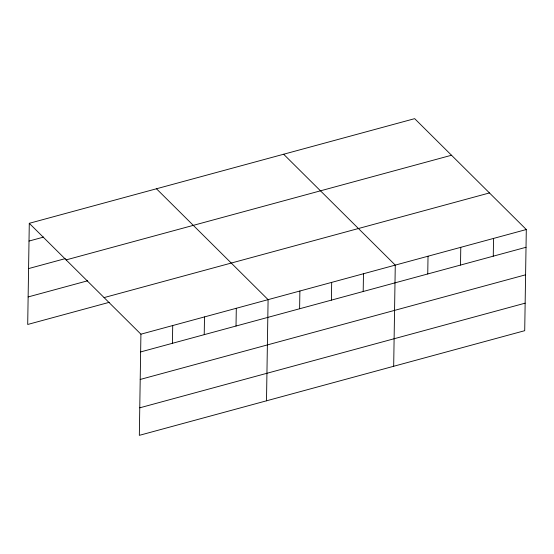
<?xml version="1.0" encoding="UTF-8"?>
<svg xmlns="http://www.w3.org/2000/svg" width="554" height="554" viewBox="0 0 554 554"><rect width="100%" height="100%" fill="white"/><g stroke="black" fill="none" stroke-linecap="round" stroke-linejoin="round"><path stroke-width="0.83" d="M29.286 223.31L140.917 334.18L139.331 435.347L524.714 330.69L526.3 229.529L414.669 118.653L29.286 223.31L27.7 324.471L109.221 302.332M172.433 343.293L172.709 325.551M204.225 334.664L204.502 316.916M236.018 326.029L236.302 308.28M266.502 400.812L268.094 299.645L156.463 188.776M299.61 308.758L299.887 291.009M331.403 300.13L331.68 282.381M363.195 291.494L363.472 273.745M393.679 366.27L395.272 265.11L283.641 154.241M427.75 273.96L428.027 256.211M460.506 265.068L460.783 247.319M493.261 256.17L493.545 238.421M29.009 241.059L43.683 237.07M28.579 268.586L65.261 258.621M66.127 259.895L451.51 155.245M28.129 296.944L87.643 280.788M104.083 297.595L489.466 192.937M140.917 334.18L526.3 229.529M140.64 351.928L526.023 247.278M140.204 379.455L525.587 274.805M139.76 407.82L525.144 303.163"/></g></svg>
